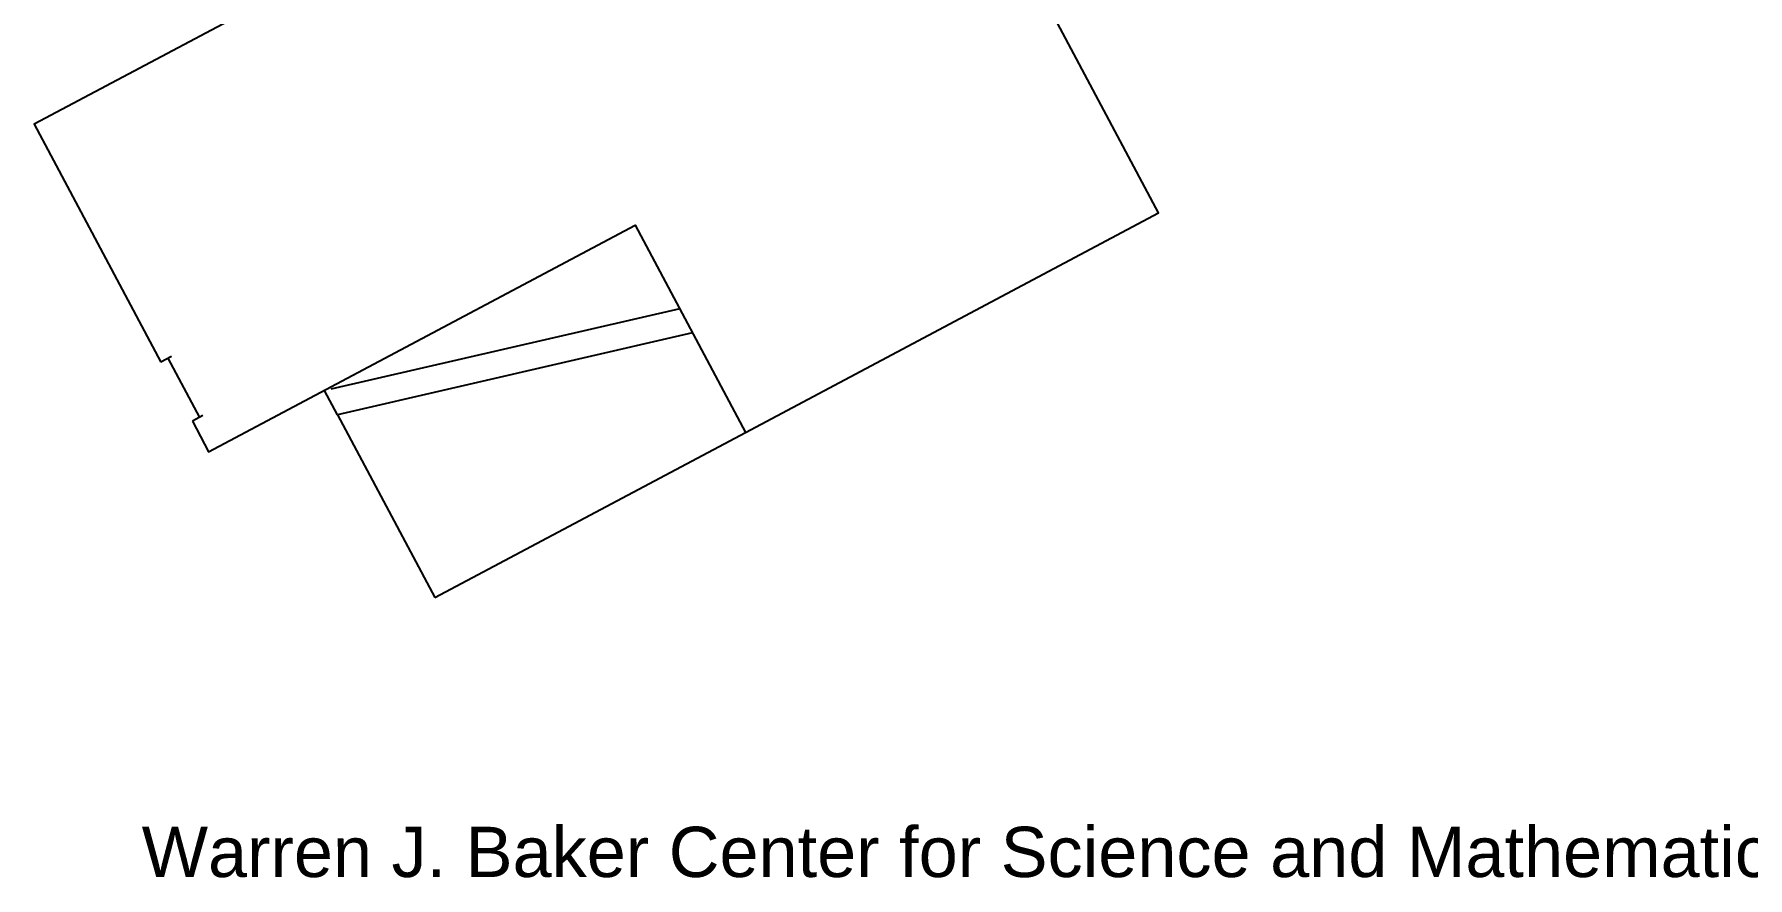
# Model space of a CAD drawing. Header units: inches. Extents: x 69211986 to 69217824, y 27675426 to 27678928.
# Drawn here: x 69211986 to 69214439, y 27675426 to 27676634 of the extents above; entities that cross this region are included whole.
import ezdxf

# ---------------------------------------------------------------- set-up
doc = ezdxf.new("R2010")
doc.units = ezdxf.units.IN
doc.header["$LTSCALE"] = 0.25
doc.header["$MEASUREMENT"] = 0
doc.layers.add('A-ROOF', color=2, linetype='CONTINUOUS')
doc.layers.add('A-TTLB', color=4, linetype='CONTINUOUS')
doc.styles.add('CP_TITLE', font='arial.ttf', dxfattribs={"width": 0.85, "height": 0.125})

msp = doc.modelspace()

# ---------------------------------------------------------------- linework, layer by layer
at = {"layer": 'A-ROOF'}
for p, q in [((69212909.9, 27676241.4), (69212410.6, 27676126.1)), ((69212928.4, 27676206.7), (69212420, 27676089.3)), ((69212182.4, 27676173), (69212167.1, 27676164.9)), ((69212222.9, 27676085.7), (69212177.7, 27676170.5)), ((69212420, 27676089.3), (69212401.4, 27676124.4)), ((69212227.5, 27676088.2), (69212212.3, 27676080.1)), ((69212420, 27676089.3), (69212559.2, 27675827.6)), ((69212559.2, 27675827.6), (69213004.2, 27676064.2))]:
    msp.add_line(p, q, dxfattribs=at)
at = {"layer": 'A-ROOF', "elevation": 0}
for points in [[(69212688.8, 27677295.4), (69212341.6, 27676965.9), (69212454, 27676754.5), (69211986, 27676505.6), (69212167.1, 27676164.9)], [(69212212.3, 27676080.1), (69212235.6, 27676036.2), (69212846.4, 27676361), (69213004.2, 27676064.2), (69213595.3, 27676378.5), (69213435.1, 27676680), (69213616.8, 27676746.1), (69213563.5, 27676892.5)]]:
    msp.add_lwpolyline(points, dxfattribs=at)

# ---------------------------------------------------------------- texts
at = {"layer": 'A-TTLB', "style": 'CP_TITLE'}
msp.add_text('Warren J. Baker Center for Science and Mathematics 1800 Floor4', height=72, dxfattribs=at).set_placement((69212139.8, 27675427.4))

doc.saveas('drawing.dxf')
